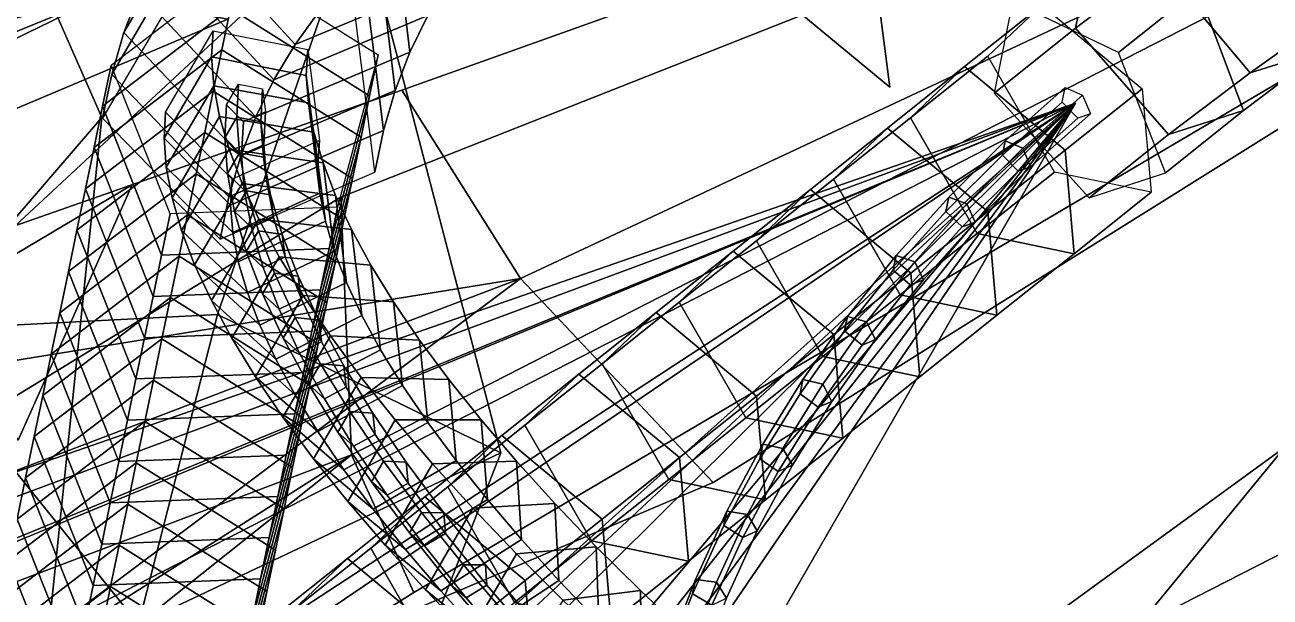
# Model space of a CAD drawing. Header units: metres. Extents: x -366 to 149, y -229 to 234.
# Drawn here: x -103.56 to -83.67, y -49.08 to -39.95 of the extents above; entities that cross this region are included whole.
import ezdxf

# ---------------------------------------------------------------- set-up
doc = ezdxf.new("R2010")
doc.units = ezdxf.units.M

msp = doc.modelspace()

# ---------------------------------------------------------------- linework, layer by layer
at = {"layer": 'coral-li_Intrnd', "color": 3}
for points in [[(-100.384, -37.1268, 530.1962), (-100.631, -37.766, 532.4851), (-101.9765, -40.06997, 531.6965), (-101.7294, -39.4308, 529.4076)], [(-97.1245, -39.7955, 527.524), (-97.4084, -40.3798, 529.7158), (-97.7247, -37.7439, 530.3771), (-97.4354, -37.1498, 528.1476)], [(-85.1405, -37.5331, 414.3828), (-86.4791, -38.5425, 415.4385), (-86.773, -39.9987, 413.6736), (-85.4344, -38.9894, 412.6179)], [(-100.631, -37.766, 532.4851), (-100.8271, -38.4338, 534.7708), (-102.1725, -40.7378, 533.9822), (-101.9765, -40.06997, 531.6965)], [(-100.6836, -37.6892, 522.535), (-101.0828, -38.24, 524.8254), (-99.2413, -40.2567, 524.6607), (-98.8535, -39.7202, 522.4316)], [(-97.4084, -40.3798, 529.7158), (-97.6437, -40.9919, 531.9057), (-97.9645, -38.3663, 532.6046), (-97.7247, -37.7439, 530.3771)], [(-84.06085, -38.00875, 411.58), (-85.4344, -38.9894, 412.6179), (-83.9872, -40.713, 412.9035), (-82.6509, -39.7582, 411.8932)], [(-101.0828, -38.24, 524.8254), (-101.4314, -38.8207, 527.1168), (-99.58, -40.8222, 526.8906), (-99.2413, -40.2567, 524.6607)], [(-97.6437, -40.9919, 531.9057), (-97.8302, -41.6315, 534.0925), (-98.1546, -39.01671, 534.829), (-97.9645, -38.3663, 532.6046)], [(-100.8271, -38.4338, 534.7708), (-100.9719, -39.13, 537.0519), (-102.3174, -41.4339, 536.2633), (-102.1725, -40.7378, 533.9822)], [(-86.4791, -38.5425, 415.4385), (-87.7821, -39.58, 416.5115), (-88.07603, -41.03629, 414.7466), (-86.773, -39.9987, 413.6736)], [(-84.8211, -39.3745, 416.7445), (-86.08875, -40.3846, 417.7889), (-87.7821, -39.58, 416.5115), (-86.4791, -38.5425, 415.4385)], [(-82.8101, -40.3458, 414.8078), (-84.0902, -41.3121, 415.8182), (-84.8211, -39.3745, 416.7445), (-83.5188, -38.3918, 415.7168)], [(-98.8535, -39.7202, 522.4316), (-99.2413, -40.2567, 524.6607), (-96.7919, -39.2393, 525.3318), (-96.4111, -38.7116, 523.1404)], [(-101.4314, -38.8207, 527.1168), (-101.7294, -39.4308, 529.4076), (-99.8693, -41.4163, 529.1201), (-99.58, -40.8222, 526.8906)], [(-100.1389, -39.02573, 537.1364), (-100.2756, -39.6849, 539.2957), (-102.3175, -41.2459, 538.6898), (-102.1809, -40.5867, 536.5306)], [(-97.9156, -40.4218, 536.8509), (-98.05235, -41.08109, 539.0101), (-100.2756, -39.6849, 539.2957), (-100.1389, -39.02573, 537.1364)], [(-97.8302, -41.6315, 534.0925), (-97.9677, -42.2981, 536.2748), (-98.2949, -39.6945, 537.049), (-98.1546, -39.01671, 534.829)], [(-85.4344, -38.9894, 412.6179), (-86.773, -39.9987, 413.6736), (-85.2896, -41.6957, 413.9312), (-83.9872, -40.713, 412.9035)], [(-99.2413, -40.2567, 524.6607), (-99.58, -40.8222, 526.8906), (-97.1245, -39.7955, 527.524), (-96.7919, -39.2393, 525.3318)], [(-84.0902, -41.3121, 415.8182), (-85.336, -42.3054, 416.8451), (-86.08875, -40.3846, 417.7889), (-84.8211, -39.3745, 416.7445)], [(-101.7294, -39.4308, 529.4076), (-101.9765, -40.06997, 531.6965), (-100.1091, -42.0388, 531.3477), (-99.8693, -41.4163, 529.1201)], [(-82.6509, -39.7582, 411.8932), (-83.9872, -40.713, 412.9035), (-82.8101, -40.3458, 414.8078), (-81.4967, -39.407, 413.8144)], [(-100.2756, -39.6849, 539.2957), (-100.4122, -40.3442, 541.4549), (-102.4542, -41.9052, 540.8491), (-102.3175, -41.2459, 538.6898)], [(-98.05235, -41.08109, 539.0101), (-98.189, -41.7403, 541.1694), (-100.4122, -40.3442, 541.4549), (-100.2756, -39.6849, 539.2957)], [(-87.315, -39.6302, 417.0299), (-88.5472, -40.6119, 418.045), (-89.4094, -41.4296, 416.2077), (-88.1772, -40.4479, 415.1926)], [(-85.7102, -40.9642, 417.6879), (-86.9424, -41.9458, 418.703), (-88.5472, -40.6119, 418.045), (-87.315, -39.6302, 417.0299)], [(-99.58, -40.8222, 526.8906), (-99.8693, -41.4163, 529.1201), (-97.4084, -40.3798, 529.7158), (-97.1245, -39.7955, 527.524)], [(-101.9765, -40.06997, 531.6965), (-102.1725, -40.7378, 533.9822), (-100.2992, -42.6891, 533.5721), (-100.1091, -42.0388, 531.3477)], [(-100.5529, -40.04018, 536.8549), (-100.576, -40.4557, 538.1085), (-101.3344, -41.7545, 537.664), (-101.3113, -41.3389, 536.4103)], [(-99.04105, -40.3365, 536.7845), (-99.06417, -40.7521, 538.0381), (-100.576, -40.4557, 538.1085), (-100.5529, -40.04018, 536.8549)], [(-86.773, -39.9987, 413.6736), (-88.07603, -41.03629, 414.7466), (-86.5572, -42.7058, 414.9756), (-85.2896, -41.6957, 413.9312)], [(-100.4122, -40.3442, 541.4549), (-100.5489, -41.00346, 543.6141), (-102.5909, -42.5644, 543.0083), (-102.4542, -41.9052, 540.8491)], [(-98.189, -41.7403, 541.1694), (-98.3257, -42.3995, 543.3286), (-100.5489, -41.00346, 543.6141), (-100.4122, -40.3442, 541.4549)], [(-99.8693, -41.4163, 529.1201), (-100.1091, -42.0388, 531.3477), (-97.6437, -40.9919, 531.9057), (-97.4084, -40.3798, 529.7158)], [(-98.8549, -41.7907, 536.3058), (-98.878, -42.2063, 537.5595), (-99.06417, -40.7521, 538.0381), (-99.04105, -40.3365, 536.7845)], [(-83.9872, -40.713, 412.9035), (-85.2896, -41.6957, 413.9312), (-84.0902, -41.3121, 415.8182), (-82.8101, -40.3458, 414.8078)], [(-100.576, -40.4557, 538.1085), (-100.5422, -40.9178, 539.4008), (-101.3006, -42.2165, 538.9563), (-101.3344, -41.7545, 537.664)], [(-99.06417, -40.7521, 538.0381), (-99.03063, -41.1906, 539.2622), (-100.5422, -40.9178, 539.4008), (-100.576, -40.4557, 538.1085)], [(-98.5628, -42.8587, 536.066), (-98.6995, -43.5179, 538.2252), (-98.05235, -41.08109, 539.0101), (-97.9156, -40.4218, 536.8509)], [(-88.1772, -40.4479, 415.1926), (-89.4094, -41.4296, 416.2077), (-88.3455, -43.2765, 415.713), (-87.1133, -42.2949, 414.6979)], [(-102.1809, -40.5867, 536.5306), (-102.3175, -41.2459, 538.6898), (-101.3754, -43.6214, 538.0242), (-101.2387, -42.9621, 535.865)], [(-102.1725, -40.7378, 533.9822), (-102.3174, -41.4339, 536.2633), (-100.4395, -43.367, 535.792), (-100.2992, -42.6891, 533.5721)], [(-98.878, -42.2063, 537.5595), (-98.8446, -42.6304, 538.7417), (-99.03063, -41.1906, 539.2622), (-99.06417, -40.7521, 538.0381)], [(-88.5472, -40.6119, 418.045), (-89.7793, -41.5935, 419.0601), (-90.6415, -42.4112, 417.2228), (-89.4094, -41.4296, 416.2077)], [(-86.9424, -41.9458, 418.703), (-88.1745, -42.9274, 419.7181), (-89.7793, -41.5935, 419.0601), (-88.5472, -40.6119, 418.045)], [(-100.5422, -40.9178, 539.4008), (-100.4495, -41.4095, 540.6792), (-101.2079, -42.7082, 540.2347), (-101.3006, -42.2165, 538.9563)], [(-99.03063, -41.1906, 539.2622), (-98.9412, -41.6572, 540.473), (-100.4495, -41.4095, 540.6792), (-100.5422, -40.9178, 539.4008)], [(-85.5656, -42.6187, 416.2634), (-86.7978, -43.6004, 417.2785), (-86.9424, -41.9458, 418.703), (-85.7102, -40.9642, 417.6879)], [(-100.5489, -41.00346, 543.6141), (-100.6856, -41.6627, 545.7734), (-102.7276, -43.2237, 545.1675), (-102.5909, -42.5644, 543.0083)], [(-98.3257, -42.3995, 543.3286), (-98.4623, -43.05881, 545.4879), (-100.6856, -41.6627, 545.7734), (-100.5489, -41.00346, 543.6141)], [(-100.1091, -42.0388, 531.3477), (-100.2992, -42.6891, 533.5721), (-97.8302, -41.6315, 534.0925), (-97.6437, -40.9919, 531.9057)], [(-98.6995, -43.5179, 538.2252), (-98.8362, -44.1772, 540.3845), (-98.189, -41.7403, 541.1694), (-98.05235, -41.08109, 539.0101)], [(-102.3175, -41.2459, 538.6898), (-102.4542, -41.9052, 540.8491), (-101.512, -44.2806, 540.1835), (-101.3754, -43.6214, 538.0242)], [(-101.3113, -41.3389, 536.4103), (-101.3344, -41.7545, 537.664), (-100.2731, -42.8222, 537.3296), (-100.25, -42.4067, 536.0759)], [(-98.8446, -42.6304, 538.7417), (-98.7574, -43.08159, 539.9109), (-98.9412, -41.6572, 540.473), (-99.03063, -41.1906, 539.2622)], [(-85.2896, -41.6957, 413.9312), (-86.5572, -42.7058, 414.9756), (-85.336, -42.3054, 416.8451), (-84.0902, -41.3121, 415.8182)], [(-100.4495, -41.4095, 540.6792), (-100.2981, -41.9296, 541.9406), (-101.0565, -43.2284, 541.496), (-101.2079, -42.7082, 540.2347)], [(-98.9412, -41.6572, 540.473), (-98.7963, -42.1507, 541.6677), (-100.2981, -41.9296, 541.9406), (-100.4495, -41.4095, 540.6792)], [(-89.4094, -41.4296, 416.2077), (-90.6415, -42.4112, 417.2228), (-89.5776, -44.2582, 416.7281), (-88.3455, -43.2765, 415.713)], [(-100.6856, -41.6627, 545.7734), (-100.8223, -42.3219, 547.9326), (-102.8642, -43.8829, 547.3268), (-102.7276, -43.2237, 545.1675)], [(-101.3344, -41.7545, 537.664), (-101.3006, -42.2165, 538.9563), (-100.2395, -43.2608, 538.5536), (-100.2731, -42.8222, 537.3296)], [(-98.4623, -43.05881, 545.4879), (-98.599, -43.718, 547.6471), (-100.8223, -42.3219, 547.9326), (-100.6856, -41.6627, 545.7734)], [(-100.2992, -42.6891, 533.5721), (-100.4395, -43.367, 535.792), (-97.9677, -42.2981, 536.2748), (-97.8302, -41.6315, 534.0925)], [(-98.8362, -44.1772, 540.3845), (-98.9728, -44.8364, 542.5437), (-98.3257, -42.3995, 543.3286), (-98.189, -41.7403, 541.1694)], [(-98.7574, -43.08159, 539.9109), (-98.6164, -43.5587, 541.0646), (-98.7963, -42.1507, 541.6677), (-98.9412, -41.6572, 540.473)], [(-89.7793, -41.5935, 419.0601), (-91.01151, -42.5752, 420.0752), (-91.8737, -43.3929, 418.2379), (-90.6415, -42.4112, 417.2228)], [(-88.1745, -42.9274, 419.7181), (-89.4067, -43.9091, 420.7332), (-91.01151, -42.5752, 420.0752), (-89.7793, -41.5935, 419.0601)], [(-102.4542, -41.9052, 540.8491), (-102.5909, -42.5644, 543.0083), (-101.6487, -44.9398, 542.3427), (-101.512, -44.2806, 540.1835)], [(-100.2981, -41.9296, 541.9406), (-100.0884, -42.477, 543.182), (-100.8468, -43.7757, 542.7374), (-101.0565, -43.2284, 541.496)], [(-98.7963, -42.1507, 541.6677), (-98.5962, -42.67, 542.8433), (-100.0884, -42.477, 543.182), (-100.2981, -41.9296, 541.9406)], [(-100.25, -42.4067, 536.0759), (-100.2731, -42.8222, 537.3296), (-98.878, -42.2063, 537.5595), (-98.8549, -41.7907, 536.3058)], [(-86.7978, -43.6004, 417.2785), (-88.02995, -44.582, 418.2936), (-88.1745, -42.9274, 419.7181), (-86.9424, -41.9458, 418.703)], [(-98.6164, -43.5587, 541.0646), (-98.4221, -44.06074, 542.1998), (-98.5962, -42.67, 542.8433), (-98.7963, -42.1507, 541.6677)], [(-100.8223, -42.3219, 547.9326), (-100.9589, -42.9811, 550.0919), (-103.0009, -44.5421, 549.486), (-102.8642, -43.8829, 547.3268)], [(-101.3006, -42.2165, 538.9563), (-101.2079, -42.7082, 540.2347), (-100.1502, -43.7274, 539.7645), (-100.2395, -43.2608, 538.5536)], [(-98.599, -43.718, 547.6471), (-98.7357, -44.3772, 549.8063), (-100.9589, -42.9811, 550.0919), (-100.8223, -42.3219, 547.9326)], [(-100.2731, -42.8222, 537.3296), (-100.2395, -43.2608, 538.5536), (-98.8446, -42.6304, 538.7417), (-98.878, -42.2063, 537.5595)], [(-87.1133, -42.2949, 414.6979), (-88.3455, -43.2765, 415.713), (-86.7978, -43.6004, 417.2785), (-85.5656, -42.6187, 416.2634)], [(-102.5909, -42.5644, 543.0083), (-102.7276, -43.2237, 545.1675), (-101.7854, -45.5991, 544.502), (-101.6487, -44.9398, 542.3427)], [(-100.0884, -42.477, 543.182), (-99.8208, -43.05025, 544.4003), (-100.5793, -44.3489, 543.9558), (-100.8468, -43.7757, 542.7374)], [(-98.5962, -42.67, 542.8433), (-98.3413, -43.2137, 543.997), (-99.8208, -43.05025, 544.4003), (-100.0884, -42.477, 543.182)], [(-98.9728, -44.8364, 542.5437), (-99.1095, -45.4956, 544.7029), (-98.4623, -43.05881, 545.4879), (-98.3257, -42.3995, 543.3286)], [(-90.6415, -42.4112, 417.2228), (-91.8737, -43.3929, 418.2379), (-90.8098, -45.2398, 417.7432), (-89.5776, -44.2582, 416.7281)], [(-101.2079, -42.7082, 540.2347), (-101.0565, -43.2284, 541.496), (-100.0053, -44.2209, 540.9591), (-100.1502, -43.7274, 539.7645)], [(-100.2395, -43.2608, 538.5536), (-100.1502, -43.7274, 539.7645), (-98.7574, -43.08159, 539.9109), (-98.8446, -42.6304, 538.7417)], [(-98.4221, -44.06074, 542.1998), (-98.175, -44.5863, 543.3138), (-98.3413, -43.2137, 543.997), (-98.5962, -42.67, 542.8433)], [(-91.01151, -42.5752, 420.0752), (-92.2436, -43.5568, 421.0903), (-93.1058, -44.3745, 419.253), (-91.8737, -43.3929, 418.2379)], [(-89.4067, -43.9091, 420.7332), (-90.6388, -44.8907, 421.7483), (-92.2436, -43.5568, 421.0903), (-91.01151, -42.5752, 420.0752)], [(-101.2387, -42.9621, 535.865), (-101.3754, -43.6214, 538.0242), (-98.6995, -43.5179, 538.2252), (-98.5628, -42.8587, 536.066)], [(-88.02995, -44.582, 418.2936), (-89.2621, -45.5636, 419.3087), (-89.4067, -43.9091, 420.7332), (-88.1745, -42.9274, 419.7181)], [(-100.9589, -42.9811, 550.0919), (-101.0956, -43.6404, 552.2511), (-103.1376, -45.2014, 551.6453), (-103.0009, -44.5421, 549.486)], [(-98.7357, -44.3772, 549.8063), (-98.8723, -45.03653, 551.9656), (-101.0956, -43.6404, 552.2511), (-100.9589, -42.9811, 550.0919)], [(-99.8208, -43.05025, 544.4003), (-99.4962, -43.6479, 545.5928), (-100.2546, -44.9467, 545.1483), (-100.5793, -44.3489, 543.9558)], [(-100.1502, -43.7274, 539.7645), (-100.0053, -44.2209, 540.9591), (-98.6164, -43.5587, 541.0646), (-98.7574, -43.08159, 539.9109)], [(-98.3413, -43.2137, 543.997), (-98.03229, -43.7807, 545.1261), (-99.4962, -43.6479, 545.5928), (-99.8208, -43.05025, 544.4003)], [(-99.1095, -45.4956, 544.7029), (-99.2462, -46.1549, 546.8622), (-98.599, -43.718, 547.6471), (-98.4623, -43.05881, 545.4879)], [(-102.7276, -43.2237, 545.1675), (-102.8642, -43.8829, 547.3268), (-101.9221, -46.2583, 546.6612), (-101.7854, -45.5991, 544.502)], [(-101.0565, -43.2284, 541.496), (-100.8468, -43.7757, 542.7374), (-99.8051, -44.7402, 542.1348), (-100.0053, -44.2209, 540.9591)], [(-98.175, -44.5863, 543.3138), (-97.8755, -45.1343, 544.4039), (-98.03229, -43.7807, 545.1261), (-98.3413, -43.2137, 543.997)], [(-88.3455, -43.2765, 415.713), (-89.5776, -44.2582, 416.7281), (-88.02995, -44.582, 418.2936), (-86.7978, -43.6004, 417.2785)], [(-101.3754, -43.6214, 538.0242), (-101.512, -44.2806, 540.1835), (-98.8362, -44.1772, 540.3845), (-98.6995, -43.5179, 538.2252)], [(-100.0053, -44.2209, 540.9591), (-99.8051, -44.7402, 542.1348), (-98.4221, -44.06074, 542.1998), (-98.6164, -43.5587, 541.0646)], [(-92.2436, -43.5568, 421.0903), (-93.4758, -44.5385, 422.1054), (-94.338, -45.3562, 420.2681), (-93.1058, -44.3745, 419.253)], [(-90.6388, -44.8907, 421.7483), (-91.871, -45.8724, 422.7634), (-93.4758, -44.5385, 422.1054), (-92.2436, -43.5568, 421.0903)], [(-91.8737, -43.3929, 418.2379), (-93.1058, -44.3745, 419.253), (-92.04195, -46.2214, 418.7583), (-90.8098, -45.2398, 417.7432)], [(-101.0956, -43.6404, 552.2511), (-101.2323, -44.2996, 554.4103), (-103.2742, -45.8606, 553.8045), (-103.1376, -45.2014, 551.6453)], [(-98.8723, -45.03653, 551.9656), (-99.00906, -45.6957, 554.1248), (-101.2323, -44.2996, 554.4103), (-101.0956, -43.6404, 552.2511)], [(-99.4962, -43.6479, 545.5928), (-99.1151, -44.2687, 546.7563), (-99.8736, -45.5675, 546.3118), (-100.2546, -44.9467, 545.1483)], [(-98.03229, -43.7807, 545.1261), (-97.6698, -44.3694, 546.2278), (-99.1151, -44.2687, 546.7563), (-99.4962, -43.6479, 545.5928)], [(-99.2462, -46.1549, 546.8622), (-99.3829, -46.8141, 549.0214), (-98.7357, -44.3772, 549.8063), (-98.599, -43.718, 547.6471)], [(-102.8642, -43.8829, 547.3268), (-103.0009, -44.5421, 549.486), (-102.0587, -46.9176, 548.8204), (-101.9221, -46.2583, 546.6612)], [(-100.8468, -43.7757, 542.7374), (-100.5793, -44.3489, 543.9558), (-99.5502, -45.2839, 543.2885), (-99.8051, -44.7402, 542.1348)], [(-97.8755, -45.1343, 544.4039), (-97.5246, -45.7033, 545.4675), (-97.6698, -44.3694, 546.2278), (-98.03229, -43.7807, 545.1261)], [(-89.2621, -45.5636, 419.3087), (-90.4942, -46.5453, 420.3238), (-90.6388, -44.8907, 421.7483), (-89.4067, -43.9091, 420.7332)], [(-99.8051, -44.7402, 542.1348), (-99.5502, -45.2839, 543.2885), (-98.175, -44.5863, 543.3138), (-98.4221, -44.06074, 542.1998)], [(-101.2323, -44.2996, 554.4103), (-101.369, -44.9589, 556.5696), (-103.4109, -46.5199, 555.9637), (-103.2742, -45.8606, 553.8045)], [(-101.512, -44.2806, 540.1835), (-101.6487, -44.9398, 542.3427), (-98.9728, -44.8364, 542.5437), (-98.8362, -44.1772, 540.3845)], [(-99.00906, -45.6957, 554.1248), (-99.1457, -46.355, 556.2841), (-101.369, -44.9589, 556.5696), (-101.2323, -44.2996, 554.4103)], [(-100.5793, -44.3489, 543.9558), (-100.2546, -44.9467, 545.1483), (-99.2412, -45.8508, 544.4175), (-99.5502, -45.2839, 543.2885)], [(-99.1151, -44.2687, 546.7563), (-98.6786, -44.9111, 547.8884), (-99.4371, -46.2098, 547.4438), (-99.8736, -45.5675, 546.3118)], [(-97.6698, -44.3694, 546.2278), (-97.2549, -44.9785, 547.2994), (-98.6786, -44.9111, 547.8884), (-99.1151, -44.2687, 546.7563)], [(-89.5776, -44.2582, 416.7281), (-90.8098, -45.2398, 417.7432), (-89.2621, -45.5636, 419.3087), (-88.02995, -44.582, 418.2936)], [(-103.0009, -44.5421, 549.486), (-103.1376, -45.2014, 551.6453), (-102.1954, -47.5768, 550.9797), (-102.0587, -46.9176, 548.8204)], [(-99.3829, -46.8141, 549.0214), (-99.5195, -47.4734, 551.1807), (-98.8723, -45.03653, 551.9656), (-98.7357, -44.3772, 549.8063)], [(-97.5246, -45.7033, 545.4675), (-97.1228, -46.292, 546.5021), (-97.2549, -44.9785, 547.2994), (-97.6698, -44.3694, 546.2278)], [(-93.4758, -44.5385, 422.1054), (-94.7079, -45.5201, 423.1205), (-95.5701, -46.3378, 421.2832), (-94.338, -45.3562, 420.2681)], [(-91.871, -45.8724, 422.7634), (-93.1031, -46.854, 423.7785), (-94.7079, -45.5201, 423.1205), (-93.4758, -44.5385, 422.1054)], [(-93.1058, -44.3745, 419.253), (-94.338, -45.3562, 420.2681), (-93.274, -47.2031, 419.7734), (-92.04195, -46.2214, 418.7583)], [(-99.5502, -45.2839, 543.2885), (-99.2412, -45.8508, 544.4175), (-97.8755, -45.1343, 544.4039), (-98.175, -44.5863, 543.3138)], [(-101.6487, -44.9398, 542.3427), (-101.7854, -45.5991, 544.502), (-99.1095, -45.4956, 544.7029), (-98.9728, -44.8364, 542.5437)], [(-100.2546, -44.9467, 545.1483), (-99.8736, -45.5675, 546.3118), (-98.8787, -46.4395, 545.5192), (-99.2412, -45.8508, 544.4175)], [(-98.6786, -44.9111, 547.8884), (-98.1877, -45.5735, 548.986), (-98.9462, -46.8722, 548.5415), (-99.4371, -46.2098, 547.4438)], [(-97.2549, -44.9785, 547.2994), (-96.7884, -45.6066, 548.3386), (-98.1877, -45.5735, 548.986), (-98.6786, -44.9111, 547.8884)], [(-90.4942, -46.5453, 420.3238), (-91.7263, -47.5269, 421.3389), (-91.871, -45.8724, 422.7634), (-90.6388, -44.8907, 421.7483)], [(-101.369, -44.9589, 556.5696), (-101.5056, -45.6181, 558.7288), (-103.5476, -47.1791, 558.123), (-103.4109, -46.5199, 555.9637)], [(-99.1457, -46.355, 556.2841), (-99.2824, -47.01425, 558.4433), (-101.5056, -45.6181, 558.7288), (-101.369, -44.9589, 556.5696)], [(-99.5195, -47.4734, 551.1807), (-99.6562, -48.1326, 553.3399), (-99.00906, -45.6957, 554.1248), (-98.8723, -45.03653, 551.9656)], [(-99.2412, -45.8508, 544.4175), (-98.8787, -46.4395, 545.5192), (-97.5246, -45.7033, 545.4675), (-97.8755, -45.1343, 544.4039)], [(-97.1228, -46.292, 546.5021), (-96.6714, -46.899, 547.5052), (-96.7884, -45.6066, 548.3386), (-97.2549, -44.9785, 547.2994)], [(-103.1376, -45.2014, 551.6453), (-103.2742, -45.8606, 553.8045), (-102.3321, -48.236, 553.1389), (-102.1954, -47.5768, 550.9797)], [(-90.8098, -45.2398, 417.7432), (-92.04195, -46.2214, 418.7583), (-90.4942, -46.5453, 420.3238), (-89.2621, -45.5636, 419.3087)], [(-101.7854, -45.5991, 544.502), (-101.9221, -46.2583, 546.6612), (-99.2462, -46.1549, 546.8622), (-99.1095, -45.4956, 544.7029)], [(-94.7079, -45.5201, 423.1205), (-95.9401, -46.5017, 424.1356), (-96.8022, -47.3195, 422.2983), (-95.5701, -46.3378, 421.2832)], [(-93.1031, -46.854, 423.7785), (-94.3353, -47.8357, 424.7936), (-95.9401, -46.5017, 424.1356), (-94.7079, -45.5201, 423.1205)], [(-94.338, -45.3562, 420.2681), (-95.5701, -46.3378, 421.2832), (-94.5062, -48.1847, 420.7885), (-93.274, -47.2031, 419.7734)], [(-101.5056, -45.6181, 558.7288), (-101.6423, -46.2773, 560.8881), (-103.6843, -47.8383, 560.2822), (-103.5476, -47.1791, 558.123)], [(-99.2824, -47.01425, 558.4433), (-99.419, -47.6734, 560.6025), (-101.6423, -46.2773, 560.8881), (-101.5056, -45.6181, 558.7288)], [(-99.8736, -45.5675, 546.3118), (-99.4371, -46.2098, 547.4438), (-98.4638, -47.04872, 546.5909), (-98.8787, -46.4395, 545.5192)], [(-99.6562, -48.1326, 553.3399), (-99.7929, -48.7918, 555.4991), (-99.1457, -46.355, 556.2841), (-99.00906, -45.6957, 554.1248)], [(-98.1877, -45.5735, 548.986), (-97.6436, -46.2542, 550.0467), (-98.402, -47.553, 549.6022), (-98.9462, -46.8722, 548.5415)], [(-98.8787, -46.4395, 545.5192), (-98.4638, -47.04872, 546.5909), (-97.1228, -46.292, 546.5021), (-97.5246, -45.7033, 545.4675)], [(-96.7884, -45.6066, 548.3386), (-96.2715, -46.252, 549.3425), (-97.6436, -46.2542, 550.0467), (-98.1877, -45.5735, 548.986)], [(-96.6714, -46.899, 547.5052), (-96.1713, -47.5228, 548.4744), (-96.2715, -46.252, 549.3425), (-96.7884, -45.6066, 548.3386)], [(-103.2742, -45.8606, 553.8045), (-103.4109, -46.5199, 555.9637), (-102.4688, -48.8953, 555.2982), (-102.3321, -48.236, 553.1389)], [(-91.7263, -47.5269, 421.3389), (-92.9585, -48.5086, 422.354), (-93.1031, -46.854, 423.7785), (-91.871, -45.8724, 422.7634)], [(-101.6423, -46.2773, 560.8881), (-101.779, -46.9366, 563.0473), (-103.8209, -48.4976, 562.4415), (-103.6843, -47.8383, 560.2822)], [(-101.9221, -46.2583, 546.6612), (-102.0587, -46.9176, 548.8204), (-99.3829, -46.8141, 549.0214), (-99.2462, -46.1549, 546.8622)], [(-99.419, -47.6734, 560.6025), (-99.5557, -48.3327, 562.7618), (-101.779, -46.9366, 563.0473), (-101.6423, -46.2773, 560.8881)], [(-99.4371, -46.2098, 547.4438), (-98.9462, -46.8722, 548.5415), (-97.9973, -47.6767, 547.63), (-98.4638, -47.04872, 546.5909)], [(-98.4638, -47.04872, 546.5909), (-97.9973, -47.6767, 547.63), (-96.6714, -46.899, 547.5052), (-97.1228, -46.292, 546.5021)], [(-97.6436, -46.2542, 550.0467), (-97.0476, -46.9518, 551.0679), (-97.806, -48.2506, 550.6234), (-98.402, -47.553, 549.6022)], [(-96.2715, -46.252, 549.3425), (-95.7055, -46.9133, 550.309), (-97.0476, -46.9518, 551.0679), (-97.6436, -46.2542, 550.0467)], [(-95.5701, -46.3378, 421.2832), (-96.8022, -47.3195, 422.2983), (-95.7383, -49.1664, 421.8036), (-94.5062, -48.1847, 420.7885)], [(-96.1713, -47.5228, 548.4744), (-95.6237, -48.1618, 549.4072), (-95.7055, -46.9133, 550.309), (-96.2715, -46.252, 549.3425)], [(-92.04195, -46.2214, 418.7583), (-93.274, -47.2031, 419.7734), (-91.7263, -47.5269, 421.3389), (-90.4942, -46.5453, 420.3238)], [(-103.4109, -46.5199, 555.9637), (-103.5476, -47.1791, 558.123), (-102.6054, -49.5545, 557.4574), (-102.4688, -48.8953, 555.2982)], [(-99.7929, -48.7918, 555.4991), (-99.9296, -49.4511, 557.6584), (-99.2824, -47.01425, 558.4433), (-99.1457, -46.355, 556.2841)], [(-95.9401, -46.5017, 424.1356), (-97.1722, -47.4834, 425.1507), (-98.03444, -48.3011, 423.3134), (-96.8022, -47.3195, 422.2983)], [(-94.3353, -47.8357, 424.7936), (-95.5674, -48.8173, 425.8087), (-97.1722, -47.4834, 425.1507), (-95.9401, -46.5017, 424.1356)], [(-101.779, -46.9366, 563.0473), (-101.9156, -47.5958, 565.2065), (-103.9576, -49.1568, 564.6007), (-103.8209, -48.4976, 562.4415)], [(-102.0587, -46.9176, 548.8204), (-102.1954, -47.5768, 550.9797), (-99.5195, -47.4734, 551.1807), (-99.3829, -46.8141, 549.0214)], [(-99.5557, -48.3327, 562.7618), (-99.6924, -48.9919, 564.921), (-101.9156, -47.5958, 565.2065), (-101.779, -46.9366, 563.0473)], [(-98.9462, -46.8722, 548.5415), (-98.402, -47.553, 549.6022), (-97.4805, -48.3222, 548.634), (-97.9973, -47.6767, 547.63)], [(-97.9973, -47.6767, 547.63), (-97.4805, -48.3222, 548.634), (-96.1713, -47.5228, 548.4744), (-96.6714, -46.899, 547.5052)], [(-95.7055, -46.9133, 550.309), (-95.09177, -47.5889, 551.2355), (-96.401, -47.6645, 552.047), (-97.0476, -46.9518, 551.0679)], [(-95.6237, -48.1618, 549.4072), (-95.03008, -48.8146, 550.3015), (-95.09177, -47.5889, 551.2355), (-95.7055, -46.9133, 550.309)], [(-92.9585, -48.5086, 422.354), (-94.1906, -49.4902, 423.3691), (-94.3353, -47.8357, 424.7936), (-93.1031, -46.854, 423.7785)], [(-99.9296, -49.4511, 557.6584), (-100.0663, -50.1103, 559.8176), (-99.419, -47.6734, 560.6025), (-99.2824, -47.01425, 558.4433)], [(-97.0476, -46.9518, 551.0679), (-96.401, -47.6645, 552.047), (-97.1595, -48.9632, 551.6025), (-97.806, -48.2506, 550.6234)], [(-103.5476, -47.1791, 558.123), (-103.6843, -47.8383, 560.2822), (-102.7421, -50.2138, 559.6166), (-102.6054, -49.5545, 557.4574)], [(-96.8022, -47.3195, 422.2983), (-98.03444, -48.3011, 423.3134), (-96.9705, -50.148, 422.8188), (-95.7383, -49.1664, 421.8036)], [(-93.274, -47.2031, 419.7734), (-94.5062, -48.1847, 420.7885), (-92.9585, -48.5086, 422.354), (-91.7263, -47.5269, 421.3389)], [(-102.1954, -47.5768, 550.9797), (-102.3321, -48.236, 553.1389), (-99.6562, -48.1326, 553.3399), (-99.5195, -47.4734, 551.1807)], [(-97.1722, -47.4834, 425.1507), (-98.4044, -48.465, 426.1658), (-99.2665, -49.2827, 424.3285), (-98.03444, -48.3011, 423.3134)], [(-95.5674, -48.8173, 425.8087), (-96.7995, -49.799, 426.8238), (-98.4044, -48.465, 426.1658), (-97.1722, -47.4834, 425.1507)], [(-97.4805, -48.3222, 548.634), (-96.9144, -48.9835, 549.6004), (-95.6237, -48.1618, 549.4072), (-96.1713, -47.5228, 548.4744)], [(-101.9156, -47.5958, 565.2065), (-102.0523, -48.2551, 567.3658), (-104.0943, -49.8161, 566.7599), (-103.9576, -49.1568, 564.6007)], [(-99.6924, -48.9919, 564.921), (-99.8291, -49.6512, 567.0803), (-102.0523, -48.2551, 567.3658), (-101.9156, -47.5958, 565.2065)], [(-100.0663, -50.1103, 559.8176), (-100.2029, -50.7696, 561.9769), (-99.5557, -48.3327, 562.7618), (-99.419, -47.6734, 560.6025)], [(-98.402, -47.553, 549.6022), (-97.806, -48.2506, 550.6234), (-96.9144, -48.9835, 549.6004), (-97.4805, -48.3222, 548.634)], [(-96.401, -47.6645, 552.047), (-95.7056, -48.3906, 552.9818), (-96.464, -49.6893, 552.5372), (-97.1595, -48.9632, 551.6025)], [(-95.09177, -47.5889, 551.2355), (-94.4316, -48.2772, 552.1201), (-95.7056, -48.3906, 552.9818), (-96.401, -47.6645, 552.047)], [(-95.03008, -48.8146, 550.3015), (-94.3916, -49.4796, 551.1552), (-94.4316, -48.2772, 552.1201), (-95.09177, -47.5889, 551.2355)], [(-103.6843, -47.8383, 560.2822), (-103.8209, -48.4976, 562.4415), (-102.8788, -50.873, 561.7759), (-102.7421, -50.2138, 559.6166)], [(-94.1906, -49.4902, 423.3691), (-95.4228, -50.4719, 424.3842), (-95.5674, -48.8173, 425.8087), (-94.3353, -47.8357, 424.7936)], [(-102.3321, -48.236, 553.1389), (-102.4688, -48.8953, 555.2982), (-99.7929, -48.7918, 555.4991), (-99.6562, -48.1326, 553.3399)], [(-102.0523, -48.2551, 567.3658), (-102.189, -48.9143, 569.525), (-104.231, -50.4753, 568.9192), (-104.0943, -49.8161, 566.7599)], [(-99.8291, -49.6512, 567.0803), (-99.9657, -50.3104, 569.2395), (-102.189, -48.9143, 569.525), (-102.0523, -48.2551, 567.3658)], [(-100.2029, -50.7696, 561.9769), (-100.3396, -51.4288, 564.1361), (-99.6924, -48.9919, 564.921), (-99.5557, -48.3327, 562.7618)], [(-98.03444, -48.3011, 423.3134), (-99.2665, -49.2827, 424.3285), (-98.2026, -51.1297, 423.8339), (-96.9705, -50.148, 422.8188)], [(-97.806, -48.2506, 550.6234), (-97.1595, -48.9632, 551.6025), (-96.3006, -49.6591, 550.527), (-96.9144, -48.9835, 549.6004)], [(-96.9144, -48.9835, 549.6004), (-96.3006, -49.6591, 550.527), (-95.03008, -48.8146, 550.3015), (-95.6237, -48.1618, 549.4072)], [(-94.5062, -48.1847, 420.7885), (-95.7383, -49.1664, 421.8036), (-94.1906, -49.4902, 423.3691), (-92.9585, -48.5086, 422.354)], [(-94.4316, -48.2772, 552.1201), (-93.7268, -48.9764, 552.9603), (-94.9629, -49.1282, 553.8699), (-95.7056, -48.3906, 552.9818)], [(-94.3916, -49.4796, 551.1552), (-93.7101, -50.1551, 551.9659), (-93.7268, -48.9764, 552.9603), (-94.4316, -48.2772, 552.1201)], [(-103.8209, -48.4976, 562.4415), (-103.9576, -49.1568, 564.6007), (-103.0154, -51.5322, 563.9351), (-102.8788, -50.873, 561.7759)], [(-98.4044, -48.465, 426.1658), (-99.6365, -49.4467, 427.1809), (-100.4987, -50.2644, 425.3436), (-99.2665, -49.2827, 424.3285)], [(-96.7995, -49.799, 426.8238), (-98.03174, -50.7806, 427.8389), (-99.6365, -49.4467, 427.1809), (-98.4044, -48.465, 426.1658)], [(-95.7056, -48.3906, 552.9818), (-94.9629, -49.1282, 553.8699), (-95.7214, -50.427, 553.4254), (-96.464, -49.6893, 552.5372)], [(-102.189, -48.9143, 569.525), (-102.3257, -49.5735, 571.6843), (-104.3676, -51.1345, 571.0784), (-104.231, -50.4753, 568.9192)], [(-102.4688, -48.8953, 555.2982), (-102.6054, -49.5545, 557.4574), (-99.9296, -49.4511, 557.6584), (-99.7929, -48.7918, 555.4991)], [(-99.9657, -50.3104, 569.2395), (-100.1024, -50.9697, 571.3987), (-102.3257, -49.5735, 571.6843), (-102.189, -48.9143, 569.525)], [(-95.4228, -50.4719, 424.3842), (-96.6549, -51.4535, 425.3993), (-96.7995, -49.799, 426.8238), (-95.5674, -48.8173, 425.8087)], [(-96.3006, -49.6591, 550.527), (-95.6405, -50.3473, 551.4115), (-94.3916, -49.4796, 551.1552), (-95.03008, -48.8146, 550.3015)], [(-100.3396, -51.4288, 564.1361), (-100.4763, -52.08809, 566.2953), (-99.8291, -49.6512, 567.0803), (-99.6924, -48.9919, 564.921)], [(-97.1595, -48.9632, 551.6025), (-96.464, -49.6893, 552.5372), (-95.6405, -50.3473, 551.4115), (-96.3006, -49.6591, 550.527)], [(-93.7268, -48.9764, 552.9603), (-92.979, -49.6848, 553.7543), (-94.1748, -49.8758, 554.7093), (-94.9629, -49.1282, 553.8699)], [(-93.7101, -50.1551, 551.9659), (-92.987, -50.8396, 552.7321), (-92.979, -49.6848, 553.7543), (-93.7268, -48.9764, 552.9603)]]:
    msp.add_3dface(points, dxfattribs=at)
at = {"layer": 'coral-li_Leaf', "color": 3}
for points in [[(-92.737, -38.4618, 401.9016), (-89.7407, -40.9412, 401.6971), (-90.1163, -38.06326, 404.7838)], [(-92.737, -38.4618, 401.9016), (-90.1163, -38.06326, 404.7838), (-89.7407, -40.9412, 401.6971)], [(-103.0378, -38.5412, 608.0333), (-105.6269, -38.7051, 610.5603), (-104.6453, -41.1228, 609.3778)], [(-103.0378, -38.5412, 608.0333), (-104.6453, -41.1228, 609.3778), (-105.6269, -38.7051, 610.5603)], [(-101.8476, -42.5002, 601.1027), (-105.1578, -44.4648, 604.0693), (-103.6637, -46.5741, 601.2239)], [(-101.8476, -42.5002, 601.1027), (-103.6637, -46.5741, 601.2239), (-105.1578, -44.4648, 604.0693)]]:
    msp.add_3dface(points, dxfattribs=at)
at = {"layer": 'coral-li_Mrstm', "color": 3}
for points in [[(-62.6084, -28.5248, 401.6907), (-98.5107, -42.6983, 415.8049), (-98.3393, -46.8092, 413.7395)], [(-62.6084, -28.5248, 401.6907), (-98.3393, -46.8092, 413.7395), (-98.5107, -42.6983, 415.8049)], [(-98.3393, -46.8092, 413.7395), (-97.3434, -49.00909, 409.9342), (-62.6084, -28.5248, 401.6907)], [(-98.3393, -46.8092, 413.7395), (-62.6084, -28.5248, 401.6907), (-97.3434, -49.00909, 409.9342)], [(-62.6084, -28.5248, 401.6907), (-97.5392, -40.9857, 419.4005), (-95.6418, -43.9964, 422.3211)], [(-62.6084, -28.5248, 401.6907), (-95.6418, -43.9964, 422.3211), (-97.5392, -40.9857, 419.4005)], [(-95.6418, -43.9964, 422.3211), (-92.5634, -47.2513, 422.8116), (-62.6084, -28.5248, 401.6907)], [(-95.6418, -43.9964, 422.3211), (-62.6084, -28.5248, 401.6907), (-92.5634, -47.2513, 422.8116)], [(-105.0827, -44.6168, 631.1719), (-105.021, -35.3362, 651.3881), (-102.3275, -41.4245, 629.5815)], [(-105.0827, -44.6168, 631.1719), (-102.3275, -41.4245, 629.5815), (-105.021, -35.3362, 651.3881)], [(-102.3256, -39.4859, 409.3451), (-123.8927, -44.872, 408.5192), (-102.6962, -36.992, 405.6096)], [(-102.3256, -39.4859, 409.3451), (-102.6962, -36.992, 405.6096), (-123.8927, -44.872, 408.5192)], [(-105.5261, -44.8292, 653.3256), (-98.2357, -38.06346, 685.9869), (-100.4805, -44.5704, 654.1465)], [(-105.5261, -44.8292, 653.3256), (-100.4805, -44.5704, 654.1465), (-98.2357, -38.06346, 685.9869)], [(-100.4805, -44.5704, 654.1465), (-98.2357, -38.06346, 685.9869), (-95.9568, -46.7769, 653.2154)], [(-100.4805, -44.5704, 654.1465), (-95.9568, -46.7769, 653.2154), (-98.2357, -38.06346, 685.9869)], [(-102.3256, -39.4859, 409.3451), (-123.2395, -48.04107, 412.4852), (-123.8927, -44.872, 408.5192)], [(-102.3256, -39.4859, 409.3451), (-123.8927, -44.872, 408.5192), (-123.2395, -48.04107, 412.4852)], [(-121.0747, -48.6159, 417.0876), (-123.2395, -48.04107, 412.4852), (-102.3256, -39.4859, 409.3451)], [(-121.0747, -48.6159, 417.0876), (-102.3256, -39.4859, 409.3451), (-123.2395, -48.04107, 412.4852)], [(-100.3174, -39.8528, 413.4715), (-121.0747, -48.6159, 417.0876), (-102.3256, -39.4859, 409.3451)], [(-100.3174, -39.8528, 413.4715), (-102.3256, -39.4859, 409.3451), (-121.0747, -48.6159, 417.0876)], [(-97.5392, -40.9857, 419.4005), (-115.1452, -47.1552, 432.542), (-95.6418, -43.9964, 422.3211)], [(-97.5392, -40.9857, 419.4005), (-95.6418, -43.9964, 422.3211), (-115.1452, -47.1552, 432.542)], [(-86.774, -41.1978, 416.1707), (-122.3702, -54.4127, 431.8981), (-121.2008, -58.8493, 432.2769)], [(-86.774, -41.1978, 416.1707), (-121.2008, -58.8493, 432.2769), (-122.3702, -54.4127, 431.8981)], [(-121.2008, -58.8493, 432.2769), (-119.1569, -62.33, 430.2724), (-86.774, -41.1978, 416.1707)], [(-121.2008, -58.8493, 432.2769), (-86.774, -41.1978, 416.1707), (-119.1569, -62.33, 430.2724)], [(-116.9625, -53.6803, 442.4201), (-118.8349, -54.3539, 438.3764), (-86.774, -41.1978, 416.1707)], [(-116.9625, -53.6803, 442.4201), (-86.774, -41.1978, 416.1707), (-118.8349, -54.3539, 438.3764)], [(-86.774, -41.1978, 416.1707), (-114.4417, -50.8179, 444.9982), (-116.9625, -53.6803, 442.4201)], [(-86.774, -41.1978, 416.1707), (-116.9625, -53.6803, 442.4201), (-114.4417, -50.8179, 444.9982)], [(-86.774, -41.1978, 416.1707), (-116.4929, -67.7962, 426.0897), (-114.827, -68.9827, 430.2142)], [(-86.774, -41.1978, 416.1707), (-114.827, -68.9827, 430.2142), (-116.4929, -67.7962, 426.0897)], [(-114.827, -68.9827, 430.2142), (-111.1251, -70.05676, 432.5495), (-86.774, -41.1978, 416.1707)], [(-114.827, -68.9827, 430.2142), (-86.774, -41.1978, 416.1707), (-111.1251, -70.05676, 432.5495)], [(-107.7963, -60.7831, 446.6776), (-110.4329, -57.2386, 445.7853), (-86.774, -41.1978, 416.1707)], [(-107.7963, -60.7831, 446.6776), (-86.774, -41.1978, 416.1707), (-110.4329, -57.2386, 445.7853)], [(-86.774, -41.1978, 416.1707), (-103.4673, -62.2264, 447.2867), (-107.7963, -60.7831, 446.6776)], [(-86.774, -41.1978, 416.1707), (-107.7963, -60.7831, 446.6776), (-103.4673, -62.2264, 447.2867)], [(-86.774, -41.1978, 416.1707), (-104.8772, -72.5976, 435.5459), (-106.59, -70.1709, 439.0633)], [(-86.774, -41.1978, 416.1707), (-106.59, -70.1709, 439.0633), (-104.8772, -72.5976, 435.5459)], [(-106.59, -70.1709, 439.0633), (-105.7643, -66.9281, 442.0821), (-86.774, -41.1978, 416.1707)], [(-106.59, -70.1709, 439.0633), (-86.774, -41.1978, 416.1707), (-105.7643, -66.9281, 442.0821)], [(-105.0827, -44.6168, 631.1719), (-102.3275, -41.4245, 629.5815), (-103.5697, -53.4119, 590.2263)], [(-105.0827, -44.6168, 631.1719), (-103.5697, -53.4119, 590.2263), (-102.3275, -41.4245, 629.5815)], [(-76.00669, -44.5671, 490.2132), (-85.7879, -49.5616, 509.5578), (-79.09975, -41.4068, 489.3435)], [(-76.00669, -44.5671, 490.2132), (-79.09975, -41.4068, 489.3435), (-85.7879, -49.5616, 509.5578)], [(-98.5107, -42.6983, 415.8049), (-116.4359, -53.6521, 424.7175), (-98.3393, -46.8092, 413.7395)], [(-98.5107, -42.6983, 415.8049), (-98.3393, -46.8092, 413.7395), (-116.4359, -53.6521, 424.7175)], [(-115.1452, -47.1552, 432.542), (-112.9472, -50.577, 435.6499), (-95.6418, -43.9964, 422.3211)], [(-115.1452, -47.1552, 432.542), (-95.6418, -43.9964, 422.3211), (-112.9472, -50.577, 435.6499)], [(-95.6418, -43.9964, 422.3211), (-112.9472, -50.577, 435.6499), (-109.7345, -54.5528, 435.9147)], [(-95.6418, -43.9964, 422.3211), (-109.7345, -54.5528, 435.9147), (-112.9472, -50.577, 435.6499)], [(-95.6418, -43.9964, 422.3211), (-109.7345, -54.5528, 435.9147), (-92.5634, -47.2513, 422.8116)], [(-95.6418, -43.9964, 422.3211), (-92.5634, -47.2513, 422.8116), (-109.7345, -54.5528, 435.9147)], [(-105.5261, -44.8292, 653.3256), (-100.4805, -44.5704, 654.1465), (-101.743, -49.5152, 631.9116)], [(-105.5261, -44.8292, 653.3256), (-101.743, -49.5152, 631.9116), (-100.4805, -44.5704, 654.1465)], [(-101.743, -49.5152, 631.9116), (-100.4805, -44.5704, 654.1465), (-95.9568, -46.7769, 653.2154)], [(-101.743, -49.5152, 631.9116), (-95.9568, -46.7769, 653.2154), (-100.4805, -44.5704, 654.1465)], [(-76.00669, -44.5671, 490.2132), (-82.4999, -53.4303, 510.2062), (-85.7879, -49.5616, 509.5578)], [(-76.00669, -44.5671, 490.2132), (-85.7879, -49.5616, 509.5578), (-82.4999, -53.4303, 510.2062)], [(-106.2569, -49.8821, 631.0845), (-105.5261, -44.8292, 653.3256), (-101.743, -49.5152, 631.9116)], [(-106.2569, -49.8821, 631.0845), (-101.743, -49.5152, 631.9116), (-105.5261, -44.8292, 653.3256)], [(-80.3728, -49.8731, 513.2079), (-90.708, -51.9825, 532.7927), (-82.2827, -45.8506, 512.513)], [(-80.3728, -49.8731, 513.2079), (-82.2827, -45.8506, 512.513), (-90.708, -51.9825, 532.7927)], [(-116.4359, -53.6521, 424.7175), (-116.2111, -58.1389, 422.2646), (-98.3393, -46.8092, 413.7395)], [(-116.4359, -53.6521, 424.7175), (-98.3393, -46.8092, 413.7395), (-116.2111, -58.1389, 422.2646)], [(-98.3393, -46.8092, 413.7395), (-116.2111, -58.1389, 422.2646), (-115.4741, -60.4185, 417.7415)], [(-98.3393, -46.8092, 413.7395), (-115.4741, -60.4185, 417.7415), (-116.2111, -58.1389, 422.2646)], [(-98.3393, -46.8092, 413.7395), (-115.4741, -60.4185, 417.7415), (-97.3434, -49.00909, 409.9342)], [(-98.3393, -46.8092, 413.7395), (-97.3434, -49.00909, 409.9342), (-115.4741, -60.4185, 417.7415)], [(-101.743, -49.5152, 631.9116), (-95.9568, -46.7769, 653.2154), (-97.6455, -51.08996, 630.8906)], [(-101.743, -49.5152, 631.9116), (-97.6455, -51.08996, 630.8906), (-95.9568, -46.7769, 653.2154)]]:
    msp.add_3dface(points, dxfattribs=at)
at = {"layer": 'coral-li_Petiole', "color": 3}
for points in [[(-100.1454, -40.8908, 536.5804), (-100.1748, -41.4188, 538.1732), (-100.3672, -41.7483, 538.0604), (-100.3378, -41.2203, 536.4676)], [(-99.7617, -40.966, 536.5626), (-99.7911, -41.494, 538.1553), (-100.1748, -41.4188, 538.1732), (-100.1454, -40.8908, 536.5804)], [(-99.7145, -41.335, 536.4411), (-99.7439, -41.863, 538.0339), (-99.7911, -41.494, 538.1553), (-99.7617, -40.966, 536.5626)], [(-86.9414, -40.948, 416.2314), (-87.8974, -41.7976, 417.0916), (-87.944, -42.02837, 416.812), (-86.988, -41.1787, 415.9518)], [(-86.6624, -41.06643, 416.4245), (-87.6184, -41.916, 417.2847), (-87.8974, -41.7976, 417.0916), (-86.9414, -40.948, 416.2314)], [(-86.5366, -41.3651, 416.2693), (-87.4926, -42.2148, 417.1295), (-87.6184, -41.916, 417.2847), (-86.6624, -41.06643, 416.4245)], [(-100.3378, -41.2203, 536.4676), (-100.3672, -41.7483, 538.0604), (-100.0979, -42.01931, 537.9755), (-100.0685, -41.4913, 536.3828)], [(-100.0685, -41.4913, 536.3828), (-100.0979, -42.01931, 537.9755), (-99.7439, -41.863, 538.0339), (-99.7145, -41.335, 536.4411)], [(-86.988, -41.1787, 415.9518), (-87.944, -42.02837, 416.812), (-87.6926, -42.2838, 416.839), (-86.7366, -41.4341, 415.9788)], [(-86.7366, -41.4341, 415.9788), (-87.6926, -42.2838, 416.839), (-87.4926, -42.2148, 417.1295), (-86.5366, -41.3651, 416.2693)], [(-100.1748, -41.4188, 538.1732), (-100.132, -41.9886, 539.7651), (-100.3245, -42.3182, 539.6523), (-100.3672, -41.7483, 538.0604)], [(-99.7911, -41.494, 538.1553), (-99.7484, -42.05791, 539.73), (-100.132, -41.9886, 539.7651), (-100.1748, -41.4188, 538.1732)], [(-99.7439, -41.863, 538.0339), (-99.7012, -42.4232, 539.5979), (-99.7484, -42.05791, 539.73), (-99.7911, -41.494, 538.1553)], [(-100.3672, -41.7483, 538.0604), (-100.3245, -42.3182, 539.6523), (-100.0552, -42.5831, 539.5502), (-100.0979, -42.01931, 537.9755)], [(-100.0979, -42.01931, 537.9755), (-100.0552, -42.5831, 539.5502), (-99.7012, -42.4232, 539.5979), (-99.7439, -41.863, 538.0339)], [(-87.8974, -41.7976, 417.0916), (-88.801, -42.6943, 417.9819), (-88.8476, -42.925, 417.7023), (-87.944, -42.02837, 416.812)], [(-87.6184, -41.916, 417.2847), (-88.5119, -42.8033, 418.1655), (-88.801, -42.6943, 417.9819), (-87.8974, -41.7976, 417.0916)], [(-87.4926, -42.2148, 417.1295), (-88.3798, -43.09622, 418.0044), (-88.5119, -42.8033, 418.1655), (-87.6184, -41.916, 417.2847)], [(-100.132, -41.9886, 539.7651), (-100.0167, -42.595, 541.3399), (-100.2091, -42.9245, 541.2271), (-100.3245, -42.3182, 539.6523)], [(-99.7484, -42.05791, 539.73), (-99.634, -42.6578, 541.2876), (-100.0167, -42.595, 541.3399), (-100.132, -41.9886, 539.7651)], [(-99.7012, -42.4232, 539.5979), (-99.5873, -43.0193, 541.145), (-99.634, -42.6578, 541.2876), (-99.7484, -42.05791, 539.73)], [(-87.944, -42.02837, 416.812), (-88.8476, -42.925, 417.7023), (-88.5861, -43.171, 417.7198), (-87.6926, -42.2838, 416.839)], [(-100.3245, -42.3182, 539.6523), (-100.2091, -42.9245, 541.2271), (-99.9407, -43.1831, 541.1078), (-100.0552, -42.5831, 539.5502)], [(-87.6926, -42.2838, 416.839), (-88.5861, -43.171, 417.7198), (-88.3798, -43.09622, 418.0044), (-87.4926, -42.2148, 417.1295)], [(-100.0552, -42.5831, 539.5502), (-99.9407, -43.1831, 541.1078), (-99.5873, -43.0193, 541.145), (-99.7012, -42.4232, 539.5979)], [(-100.0167, -42.595, 541.3399), (-99.829, -43.2364, 542.8937), (-100.0215, -43.5659, 542.7809), (-100.2091, -42.9245, 541.2271)], [(-99.634, -42.6578, 541.2876), (-99.448, -43.2925, 542.8245), (-99.829, -43.2364, 542.8937), (-100.0167, -42.595, 541.3399)], [(-99.5873, -43.0193, 541.145), (-99.4023, -43.6497, 542.6714), (-99.448, -43.2925, 542.8245), (-99.634, -42.6578, 541.2876)], [(-88.801, -42.6943, 417.9819), (-89.6423, -43.6295, 418.8935), (-89.6888, -43.8602, 418.6139), (-88.8476, -42.925, 417.7023)], [(-88.5119, -42.8033, 418.1655), (-89.3437, -43.7285, 419.0674), (-89.6423, -43.6295, 418.8935), (-88.801, -42.6943, 417.9819)], [(-100.2091, -42.9245, 541.2271), (-100.0215, -43.5659, 542.7809), (-99.7547, -43.8178, 542.6447), (-99.9407, -43.1831, 541.1078)], [(-88.8476, -42.925, 417.7023), (-89.6888, -43.8602, 418.6139), (-89.4179, -44.09625, 418.6216), (-88.5861, -43.171, 417.7198)], [(-88.3798, -43.09622, 418.0044), (-89.2058, -44.01533, 418.9003), (-89.3437, -43.7285, 419.0674), (-88.5119, -42.8033, 418.1655)], [(-99.9407, -43.1831, 541.1078), (-99.7547, -43.8178, 542.6447), (-99.4023, -43.6497, 542.6714), (-99.5873, -43.0193, 541.145)], [(-88.5861, -43.171, 417.7198), (-89.4179, -44.09625, 418.6216), (-89.2058, -44.01533, 418.9003), (-88.3798, -43.09622, 418.0044)], [(-99.829, -43.2364, 542.8937), (-99.5696, -43.9112, 544.4228), (-99.762, -44.2408, 544.31), (-100.0215, -43.5659, 542.7809)], [(-99.448, -43.2925, 542.8245), (-99.191, -43.9602, 544.3369), (-99.5696, -43.9112, 544.4228), (-99.829, -43.2364, 542.8937)], [(-99.4023, -43.6497, 542.6714), (-99.1468, -44.3131, 544.1736), (-99.191, -43.9602, 544.3369), (-99.448, -43.2925, 542.8245)], [(-100.0215, -43.5659, 542.7809), (-99.762, -44.2408, 544.31), (-99.4977, -44.4855, 544.1571), (-99.7547, -43.8178, 542.6447)], [(-99.7547, -43.8178, 542.6447), (-99.4977, -44.4855, 544.1571), (-99.1468, -44.3131, 544.1736), (-99.4023, -43.6497, 542.6714)], [(-89.6423, -43.6295, 418.8935), (-90.4192, -44.6007, 419.8242), (-90.4657, -44.8314, 419.5446), (-89.6888, -43.8602, 418.6139)], [(-89.3437, -43.7285, 419.0674), (-90.1118, -44.6894, 419.9881), (-90.4192, -44.6007, 419.8242), (-89.6423, -43.6295, 418.8935)], [(-89.2058, -44.01533, 418.9003), (-89.9686, -44.9699, 419.8149), (-90.1118, -44.6894, 419.9881), (-89.3437, -43.7285, 419.0674)], [(-99.5696, -43.9112, 544.4228), (-99.2389, -44.618, 545.9235), (-99.4314, -44.9475, 545.8107), (-99.762, -44.2408, 544.31)], [(-99.191, -43.9602, 544.3369), (-98.8635, -44.6595, 545.8212), (-99.2389, -44.618, 545.9235), (-99.5696, -43.9112, 544.4228)], [(-99.1468, -44.3131, 544.1736), (-98.8213, -45.0078, 545.6478), (-98.8635, -44.6595, 545.8212), (-99.191, -43.9602, 544.3369)], [(-89.6888, -43.8602, 418.6139), (-90.4657, -44.8314, 419.5446), (-90.1861, -45.05721, 419.5424), (-89.4179, -44.09625, 418.6216)], [(-89.4179, -44.09625, 418.6216), (-90.1861, -45.05721, 419.5424), (-89.9686, -44.9699, 419.8149), (-89.2058, -44.01533, 418.9003)], [(-99.762, -44.2408, 544.31), (-99.4314, -44.9475, 545.8107), (-99.1703, -45.1848, 545.6414), (-99.4977, -44.4855, 544.1571)], [(-99.4977, -44.4855, 544.1571), (-99.1703, -45.1848, 545.6414), (-98.8213, -45.0078, 545.6478), (-99.1468, -44.3131, 544.1736)], [(-99.2389, -44.618, 545.9235), (-98.8379, -45.3549, 547.3922), (-99.03035, -45.6844, 547.2794), (-99.4314, -44.9475, 545.8107)], [(-98.8635, -44.6595, 545.8212), (-98.4664, -45.3886, 547.2737), (-98.8379, -45.3549, 547.3922), (-99.2389, -44.618, 545.9235)], [(-98.8213, -45.0078, 545.6478), (-98.4267, -45.732, 547.0905), (-98.4664, -45.3886, 547.2737), (-98.8635, -44.6595, 545.8212)], [(-90.4192, -44.6007, 419.8242), (-91.1299, -45.6058, 420.7719), (-91.1764, -45.8365, 420.4922), (-90.4657, -44.8314, 419.5446)], [(-90.1118, -44.6894, 419.9881), (-90.8145, -45.6838, 420.9256), (-91.1299, -45.6058, 420.7719), (-90.4192, -44.6007, 419.8242)], [(-89.9686, -44.9699, 419.8149), (-90.6663, -45.9577, 420.7461), (-90.8145, -45.6838, 420.9256), (-90.1118, -44.6894, 419.9881)], [(-99.4314, -44.9475, 545.8107), (-99.03035, -45.6844, 547.2794), (-98.7732, -45.9138, 547.0939), (-99.1703, -45.1848, 545.6414)], [(-90.4657, -44.8314, 419.5446), (-91.1764, -45.8365, 420.4922), (-90.8887, -46.05159, 420.4799), (-90.1861, -45.05721, 419.5424)], [(-99.1703, -45.1848, 545.6414), (-98.7732, -45.9138, 547.0939), (-98.4267, -45.732, 547.0905), (-98.8213, -45.0078, 545.6478)], [(-90.1861, -45.05721, 419.5424), (-90.8887, -46.05159, 420.4799), (-90.6663, -45.9577, 420.7461), (-89.9686, -44.9699, 419.8149)], [(-98.8379, -45.3549, 547.3922), (-98.3674, -46.1202, 548.8253), (-98.5598, -46.4497, 548.7125), (-99.03035, -45.6844, 547.2794)], [(-98.4664, -45.3886, 547.2737), (-98.00067, -46.1457, 548.6912), (-98.3674, -46.1202, 548.8253), (-98.8379, -45.3549, 547.3922)], [(-98.4267, -45.732, 547.0905), (-97.9638, -46.4842, 548.4982), (-98.00067, -46.1457, 548.6912), (-98.4664, -45.3886, 547.2737)], [(-99.03035, -45.6844, 547.2794), (-98.5598, -46.4497, 548.7125), (-98.3074, -46.671, 548.5114), (-98.7732, -45.9138, 547.0939)], [(-98.7732, -45.9138, 547.0939), (-98.3074, -46.671, 548.5114), (-97.9638, -46.4842, 548.4982), (-98.4267, -45.732, 547.0905)], [(-91.1299, -45.6058, 420.7719), (-91.7726, -46.6423, 421.7341), (-91.8192, -46.873, 421.4544), (-91.1764, -45.8365, 420.4922)], [(-90.8145, -45.6838, 420.9256), (-91.4499, -46.7092, 421.8774), (-91.7726, -46.6423, 421.7341), (-91.1299, -45.6058, 420.7719)], [(-90.6663, -45.9577, 420.7461), (-91.2972, -46.9763, 421.6917), (-91.4499, -46.7092, 421.8774), (-90.8145, -45.6838, 420.9256)], [(-91.1764, -45.8365, 420.4922), (-91.8192, -46.873, 421.4544), (-91.5241, -47.07701, 421.4317), (-90.8887, -46.05159, 420.4799)], [(-98.3674, -46.1202, 548.8253), (-97.8285, -46.912, 550.2194), (-98.02103, -47.2415, 550.1066), (-98.5598, -46.4497, 548.7125)], [(-98.00067, -46.1457, 548.6912), (-97.4673, -46.9291, 550.0699), (-97.8285, -46.912, 550.2194), (-98.3674, -46.1202, 548.8253)], [(-97.9638, -46.4842, 548.4982), (-97.4338, -47.2624, 549.8677), (-97.4673, -46.9291, 550.0699), (-98.00067, -46.1457, 548.6912)], [(-90.8887, -46.05159, 420.4799), (-91.5241, -47.07701, 421.4317), (-91.2972, -46.9763, 421.6917), (-90.6663, -45.9577, 420.7461)], [(-98.5598, -46.4497, 548.7125), (-98.02103, -47.2415, 550.1066), (-97.774, -47.4544, 549.8901), (-98.3074, -46.671, 548.5114)], [(-98.3074, -46.671, 548.5114), (-97.774, -47.4544, 549.8901), (-97.4338, -47.2624, 549.8677), (-97.9638, -46.4842, 548.4982)], [(-91.7726, -46.6423, 421.7341), (-92.3458, -47.7077, 422.7085), (-92.3924, -47.9384, 422.4289), (-91.8192, -46.873, 421.4544)], [(-91.4499, -46.7092, 421.8774), (-92.01661, -47.7632, 422.8414), (-92.3458, -47.7077, 422.7085), (-91.7726, -46.6423, 421.7341)], [(-91.2972, -46.9763, 421.6917), (-91.8598, -48.02338, 422.6492), (-92.01661, -47.7632, 422.8414), (-91.4499, -46.7092, 421.8774)], [(-97.8285, -46.912, 550.2194), (-97.2227, -47.7284, 551.5712), (-97.4152, -48.05802, 551.4584), (-98.02103, -47.2415, 550.1066)], [(-97.4673, -46.9291, 550.0699), (-96.8676, -47.7368, 551.4069), (-97.2227, -47.7284, 551.5712), (-97.8285, -46.912, 550.2194)], [(-97.4338, -47.2624, 549.8677), (-96.838, -48.06482, 551.1954), (-96.8676, -47.7368, 551.4069), (-97.4673, -46.9291, 550.0699)], [(-91.8192, -46.873, 421.4544), (-92.3924, -47.9384, 422.4289), (-92.09082, -48.131, 422.3957), (-91.5241, -47.07701, 421.4317)], [(-91.5241, -47.07701, 421.4317), (-92.09082, -48.131, 422.3957), (-91.8598, -48.02338, 422.6492), (-91.2972, -46.9763, 421.6917)], [(-98.02103, -47.2415, 550.1066), (-97.4152, -48.05802, 551.4584), (-97.1744, -48.2621, 551.2271), (-97.774, -47.4544, 549.8901)], [(-97.774, -47.4544, 549.8901), (-97.1744, -48.2621, 551.2271), (-96.838, -48.06482, 551.1954), (-97.4338, -47.2624, 549.8677)], [(-97.2227, -47.7284, 551.5712), (-96.5513, -48.5676, 552.8773), (-96.7438, -48.8971, 552.7645), (-97.4152, -48.05802, 551.4584)], [(-96.8676, -47.7368, 551.4069), (-96.2032, -48.567, 552.6985), (-96.5513, -48.5676, 552.8773), (-97.2227, -47.7284, 551.5712)], [(-96.838, -48.06482, 551.1954), (-96.1778, -48.8894, 552.4783), (-96.2032, -48.567, 552.6985), (-96.8676, -47.7368, 551.4069)], [(-92.3458, -47.7077, 422.7085), (-92.8482, -48.7994, 423.6929), (-92.8948, -49.03013, 423.4133), (-92.3924, -47.9384, 422.4289)], [(-92.01661, -47.7632, 422.8414), (-92.5131, -48.8432, 423.8152), (-92.8482, -48.7994, 423.6929), (-92.3458, -47.7077, 422.7085)], [(-92.3924, -47.9384, 422.4289), (-92.8948, -49.03013, 423.4133), (-92.5873, -49.211, 423.3695), (-92.09082, -48.131, 422.3957)], [(-91.8598, -48.02338, 422.6492), (-92.3528, -49.09622, 423.6165), (-92.5131, -48.8432, 423.8152), (-92.01661, -47.7632, 422.8414)], [(-97.4152, -48.05802, 551.4584), (-96.7438, -48.8971, 552.7645), (-96.5099, -49.09232, 552.5188), (-97.1744, -48.2621, 551.2271)], [(-97.1744, -48.2621, 551.2271), (-96.5099, -49.09232, 552.5188), (-96.1778, -48.8894, 552.4783), (-96.838, -48.06482, 551.1954)], [(-92.09082, -48.131, 422.3957), (-92.5873, -49.211, 423.3695), (-92.3528, -49.09622, 423.6165), (-91.8598, -48.02338, 422.6492)], [(-96.5513, -48.5676, 552.8773), (-95.816, -49.4273, 554.1346), (-96.00851, -49.7569, 554.0219), (-96.7438, -48.8971, 552.7645)], [(-96.2032, -48.567, 552.6985), (-95.4755, -49.4176, 553.9421), (-95.816, -49.4273, 554.1346), (-96.5513, -48.5676, 552.8773)], [(-96.1778, -48.8894, 552.4783), (-95.4547, -49.7343, 553.7133), (-95.4755, -49.4176, 553.9421), (-96.2032, -48.567, 552.6985)], [(-96.7438, -48.8971, 552.7645), (-96.00851, -49.7569, 554.0219), (-95.7822, -49.9428, 553.7623), (-96.5099, -49.09232, 552.5188)], [(-96.5099, -49.09232, 552.5188), (-95.7822, -49.9428, 553.7623), (-95.4547, -49.7343, 553.7133), (-96.1778, -48.8894, 552.4783)], [(-92.8482, -48.7994, 423.6929), (-93.2785, -49.9148, 424.6849), (-93.3251, -50.1455, 424.4053), (-92.8948, -49.03013, 423.4133)], [(-92.5131, -48.8432, 423.8152), (-92.9384, -49.9467, 424.7964), (-93.2785, -49.9148, 424.6849), (-92.8482, -48.7994, 423.6929)], [(-92.3528, -49.09622, 423.6165), (-92.775, -50.1923, 424.5911), (-92.9384, -49.9467, 424.7964), (-92.5131, -48.8432, 423.8152)], [(-92.8948, -49.03013, 423.4133), (-93.3251, -50.1455, 424.4053), (-93.01265, -50.3144, 424.3507), (-92.5873, -49.211, 423.3695)]]:
    msp.add_3dface(points, dxfattribs=at)

doc.saveas('drawing.dxf')
